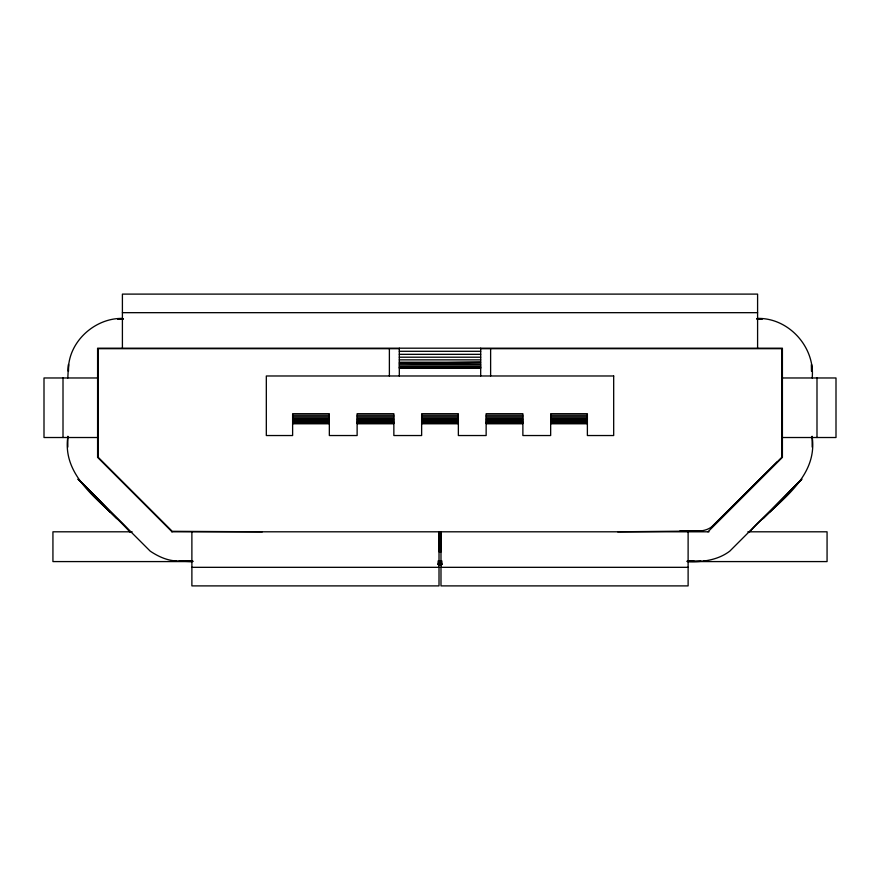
<?xml version="1.0" encoding="UTF-8"?>
<svg xmlns="http://www.w3.org/2000/svg" width="880" height="880" viewBox="0 0 880 880"><rect width="100%" height="100%" fill="white"/><g stroke="black" fill="none" stroke-linecap="round" stroke-linejoin="round"><path stroke-width="1.32" d="M130.24 532.125C106.161 503.877 61.248 479.765 67.903 436.26M68.442 371.239C67.529 342.65 94.248 317.933 122.408 318.417M68.42 371.327L68.497 364.463L67.815 377.971M440.99 551.65L441.188 531.806L441.188 551.65L439.01 551.65L439.23 531.806L439.23 551.65M812.185 436.689C818.246 480.37 774.356 503.569 749.452 532.037M688.116 561.583C702.669 562.166 717.838 560.175 729.773 551.155L801.757 479.171L769.978 511.907M763.224 518.65L801.757 479.171M777.106 461.967L712.074 526.57C702.823 533.786 690.448 530.222 679.734 531.102M707.971 531.806L782.408 457.369L782.408 348.194L97.592 348.194L97.592 457.369L172.029 531.806M712.074 526.57L781.913 457.16L781.913 348.689L480.689 348.689M123.431 318.901L117.898 319L123.178 318.901M117.975 319.011L122.089 318.923M119.35 318.989L122.1 318.934M687.445 561.253L700.865 561.011M703.549 560.956L706.233 560.912M687.137 561.055L693.968 561M701.371 531.003L617.65 531.806M122.408 312.675L757.592 312.675M399.311 348.689L98.087 348.689L98.087 457.16L172.238 531.311L262.35 531.806M399.311 351.296L480.689 351.296M399.311 354.332L480.689 354.332M399.311 357.203L480.689 357.203M399.311 359.865L480.689 359.865M399.311 362.23L480.689 362.23L399.311 363.275L480.689 364.254L399.311 364.254M399.311 365.882L480.689 365.882M399.311 367.07L480.689 367.07M399.311 367.796L480.689 367.796M399.311 368.049L480.689 368.049M97.592 377.971L44 377.971L44 437.514L97.592 437.514M782.408 377.971L836 377.971L836 437.514L782.408 437.514M292.622 415.25L329.34 415.25M357.126 415.25L393.855 415.25M421.641 415.25L458.359 415.25M486.145 415.25L522.874 415.25M550.66 415.25L587.378 415.25M292.622 416.768L329.34 416.768M357.126 416.768L393.855 416.768M421.641 416.768L458.359 416.768M486.145 416.768L522.874 416.768M550.66 416.768L587.378 416.768M292.622 418.209L329.34 418.209M357.126 418.209L393.855 418.209M421.641 418.209L458.359 418.209M486.145 418.209L522.874 418.209M550.66 418.209L587.378 418.209M292.622 419.529L329.34 419.529M357.126 419.529L393.855 419.529M421.641 419.529L458.359 419.529M486.145 419.529L522.874 419.529M550.66 419.529L587.378 419.529M292.622 420.717L329.34 420.717M357.126 420.717L393.855 420.717M421.641 420.717L458.359 420.717M486.145 420.717L522.874 420.717M550.66 420.717L587.378 420.717M292.622 421.729L329.34 421.729M357.126 421.729L393.855 421.729M421.641 421.729L458.359 421.729M486.145 421.729L522.874 421.729M550.66 421.729L587.378 421.729M292.622 422.543L329.34 422.543M357.126 422.543L393.855 422.543M421.641 422.543L458.359 422.543M486.145 422.543L522.874 422.543M550.66 422.543L587.378 422.543M292.622 423.137L329.34 423.137M357.126 423.137L393.855 423.137M421.641 423.137L458.359 423.137M486.145 423.137L522.874 423.137M550.66 423.137L587.378 423.137M292.622 423.5L329.34 423.5M357.126 423.5L393.855 423.5M421.641 423.5L458.359 423.5M486.145 423.5L522.874 423.5M550.66 423.5L587.378 423.5M292.622 423.621L329.34 423.621M357.126 423.621L393.855 423.621M421.641 423.621L458.359 423.621M486.145 423.621L522.874 423.621M550.66 423.621L587.378 423.621M132.143 531.806L52.932 531.806L52.932 561.583L192.863 561.583M171.754 531.806L709.016 531.806M747.857 531.806L827.068 531.806L827.068 561.583L687.137 561.583M438.042 561.033L441.958 561.033M438.042 562.045L441.958 562.045M438.042 562.914L441.958 562.914M438.042 563.618L441.958 563.618M438.042 564.135L441.958 564.135M438.042 564.454L441.958 564.454M438.042 564.553L441.958 564.553M191.884 567.325L439.01 567.325M440.99 567.325L688.116 567.325M186.032 561L192.863 561.055M110.176 512.05L78.243 479.171L150.227 551.155C158.004 556.358 166.98 560.582 176.451 560.956M179.135 561.011L192.555 561.253M757.911 318.923L762.025 319.011L756.624 318.89L762.102 319M173.767 560.912L191.884 561.583M757.592 318.417C788.722 317.746 815.21 347.105 812.185 377.971M110.462 512.347L78.243 479.171L130.229 531.916M78.243 479.171L116.776 518.65M811.58 371.327L811.503 364.463L811.569 371.239M812.097 436.26L812.185 447.095M816.992 377.971L816.992 437.514M757.592 348.194L757.592 294.107L122.408 294.107L122.408 348.194M688.116 531.806L688.116 585.893L440.99 585.893L440.99 531.806M490.622 348.689L490.622 375.98M480.689 348.194L480.689 375.98M439.89 531.806L439.89 551.65M439.01 531.806L439.01 585.893L191.884 585.893L191.884 531.806M399.311 348.194L399.311 375.98M389.378 348.689L389.378 375.98M67.815 436.689L67.815 447.095M63.008 377.971L63.008 437.514M613.679 375.98L266.321 375.98L266.321 435.534L292.622 435.534L292.622 413.699L329.34 413.699L329.34 435.534L357.126 435.534L357.126 413.699L393.855 413.699L393.855 435.534L421.641 435.534L421.641 413.699L458.359 413.699L458.359 435.534L486.145 435.534L486.145 413.699L522.874 413.699L522.874 435.534L550.66 435.534L550.66 413.699L587.378 413.699L587.378 435.534L613.679 435.534L613.679 375.98"/></g></svg>
